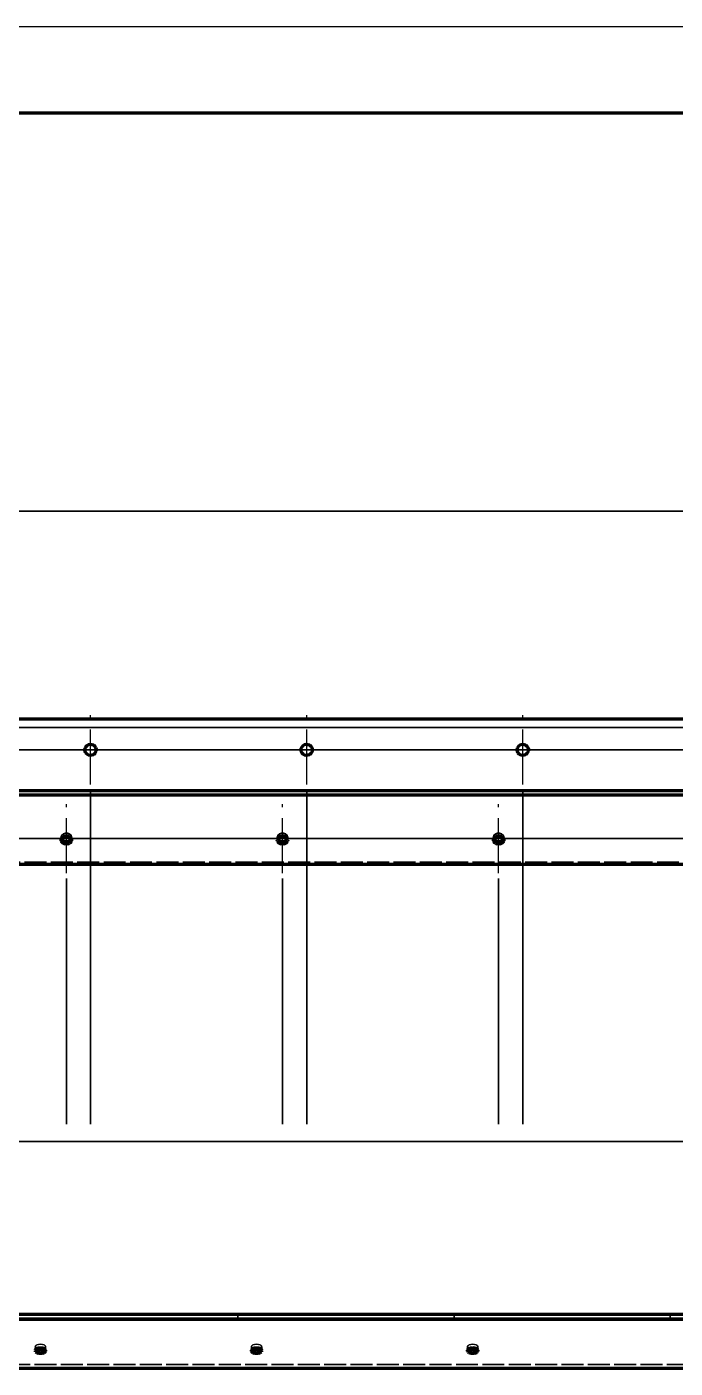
# Model space of a CAD drawing. Header units: millimetres. Extents: x 0 to 420, y 0 to 297.
# Drawn here: x 144 to 181.5, y 219.5 to 297 of the extents above; entities that cross this region are included whole.
import ezdxf

# ---------------------------------------------------------------- set-up
doc = ezdxf.new("R2010")
doc.units = ezdxf.units.MM
doc.linetypes.add('CENTER', pattern=[5.08, 3.175, -0.635, 0.635, -0.635])
doc.linetypes.add('DASHED', pattern=[1.524, 1.27, -0.254])

msp = doc.modelspace()

# ---------------------------------------------------------------- linework, layer by layer
at = {"color": 7, "lineweight": 35}
for p, q in [((65, 269), (351, 269)), ((68.75, 256.5), (366, 256.5)), ((74.975, 255.2), (366, 255.2)), ((87.475, 255.2), (366, 255.2)), ((99.975, 255.2), (366, 255.2)), ((112.475, 255.2), (366, 255.2)), ((124.975, 255.2), (366, 255.2)), ((137.475, 255.2), (366, 255.2)), ((149.975, 255.2), (366, 255.2)), ((162.475, 255.2), (366, 255.2)), ((174.975, 255.2), (366, 255.2)), ((147.65, 252.875), (147.65, 233.563)), ((160.15, 252.875), (160.15, 233.563)), ((172.65, 252.875), (172.65, 233.563)), ((67.75, 252.643), (366, 252.643)), ((73.55, 250.068), (366, 250.068)), ((86.05, 250.068), (366, 250.068)), ((98.55, 250.068), (366, 250.068)), ((111.05, 250.068), (366, 250.068)), ((123.55, 250.068), (366, 250.068)), ((136.05, 250.068), (366, 250.068)), ((148.55, 250.068), (366, 250.068)), ((161.05, 250.068), (366, 250.068)), ((173.55, 250.068), (366, 250.068)), ((146.25, 247.768), (146.25, 233.563)), ((158.75, 247.768), (158.75, 233.563)), ((171.25, 247.768), (171.25, 233.563)), ((83.75, 232.563), (333.75, 232.563))]:
    msp.add_line(p, q, dxfattribs=at)
at = {"color": 1, "lineweight": 70}
for p, q in [((66.25, 257), (350.5, 257)), ((147.325, 255.2), (147.339, 255.296)), ((147.339, 255.104), (147.325, 255.2)), ((147.339, 255.296), (147.381, 255.383)), ((147.381, 255.383), (147.447, 255.454)), ((147.447, 255.454), (147.531, 255.503)), ((147.531, 255.503), (147.626, 255.524)), ((147.626, 255.524), (147.722, 255.517)), ((147.722, 255.517), (147.812, 255.481)), ((147.812, 255.481), (147.888, 255.421)), ((147.888, 255.421), (147.943, 255.341)), ((147.943, 255.341), (147.971, 255.248)), ((147.971, 255.152), (147.943, 255.059)), ((147.971, 255.248), (147.971, 255.152)), ((159.825, 255.2), (159.839, 255.296)), ((159.839, 255.104), (159.825, 255.2)), ((159.839, 255.296), (159.881, 255.383)), ((159.881, 255.383), (159.947, 255.454)), ((159.947, 255.454), (160.031, 255.503)), ((160.031, 255.503), (160.126, 255.524)), ((160.126, 255.524), (160.222, 255.517)), ((160.222, 255.517), (160.313, 255.481)), ((160.313, 255.481), (160.388, 255.421)), ((160.388, 255.421), (160.443, 255.341)), ((160.443, 255.341), (160.471, 255.248)), ((160.471, 255.152), (160.443, 255.059)), ((160.471, 255.248), (160.471, 255.152)), ((172.325, 255.2), (172.339, 255.296)), ((172.339, 255.104), (172.325, 255.2)), ((172.339, 255.296), (172.381, 255.383)), ((172.381, 255.383), (172.447, 255.454)), ((172.447, 255.454), (172.531, 255.503)), ((172.531, 255.503), (172.626, 255.524)), ((172.626, 255.524), (172.722, 255.517)), ((172.722, 255.517), (172.813, 255.481)), ((172.813, 255.481), (172.888, 255.421)), ((172.888, 255.421), (172.943, 255.341)), ((172.943, 255.341), (172.971, 255.248)), ((172.971, 255.152), (172.943, 255.059)), ((172.971, 255.248), (172.971, 255.152)), ((147.381, 255.017), (147.339, 255.104)), ((147.447, 254.946), (147.381, 255.017)), ((147.531, 254.897), (147.447, 254.946)), ((147.626, 254.876), (147.531, 254.897)), ((147.722, 254.883), (147.626, 254.876)), ((147.812, 254.919), (147.722, 254.883)), ((147.888, 254.979), (147.812, 254.919)), ((147.943, 255.059), (147.888, 254.979)), ((159.881, 255.017), (159.839, 255.104)), ((159.947, 254.946), (159.881, 255.017)), ((160.031, 254.897), (159.947, 254.946)), ((160.126, 254.876), (160.031, 254.897)), ((160.222, 254.883), (160.126, 254.876)), ((160.313, 254.919), (160.222, 254.883)), ((160.388, 254.979), (160.313, 254.919)), ((160.443, 255.059), (160.388, 254.979)), ((172.381, 255.017), (172.339, 255.104)), ((172.447, 254.946), (172.381, 255.017)), ((172.531, 254.897), (172.447, 254.946)), ((172.626, 254.876), (172.531, 254.897)), ((172.722, 254.883), (172.626, 254.876)), ((172.813, 254.919), (172.722, 254.883)), ((172.888, 254.979), (172.813, 254.919)), ((172.943, 255.059), (172.888, 254.979)), ((65.75, 252.858), (345.25, 252.858)), ((345.25, 252.571), (65.75, 252.571)), ((145.95, 249.997), (145.956, 250.045)), ((145.956, 249.949), (145.95, 249.997)), ((145.956, 250.045), (145.973, 250.091)), ((145.973, 249.903), (145.956, 249.949)), ((145.963, 250.068), (146.005, 249.998)), ((145.973, 250.091), (146.001, 250.133)), ((146.001, 249.86), (145.973, 249.903)), ((146.001, 250.133), (146.038, 250.171)), ((146.038, 249.823), (146.001, 249.86)), ((146.005, 249.998), (146.071, 249.943)), ((146.038, 250.171), (146.083, 250.201)), ((146.083, 249.792), (146.038, 249.823)), ((146.071, 249.943), (146.156, 249.907)), ((146.083, 250.201), (146.135, 250.224)), ((146.135, 249.77), (146.083, 249.792)), ((146.135, 250.224), (146.191, 250.238)), ((146.191, 249.756), (146.135, 249.77)), ((146.156, 249.907), (146.25, 249.894)), ((146.191, 250.238), (146.25, 250.243)), ((146.25, 249.751), (146.191, 249.756)), ((146.25, 250.243), (146.309, 250.238)), ((146.25, 249.894), (146.344, 249.907)), ((146.309, 249.756), (146.25, 249.751)), ((146.309, 250.238), (146.365, 250.224)), ((146.365, 249.77), (146.309, 249.756)), ((146.344, 249.907), (146.429, 249.943)), ((146.365, 250.224), (146.417, 250.201)), ((146.417, 249.792), (146.365, 249.77)), ((146.417, 250.201), (146.462, 250.171)), ((146.462, 249.823), (146.417, 249.792)), ((146.429, 249.943), (146.495, 249.998)), ((146.462, 250.171), (146.499, 250.133)), ((146.499, 249.86), (146.462, 249.823)), ((146.495, 249.998), (146.537, 250.068)), ((146.499, 250.133), (146.527, 250.091)), ((146.527, 249.903), (146.499, 249.86)), ((146.527, 250.091), (146.544, 250.045)), ((146.544, 249.949), (146.527, 249.903)), ((146.544, 250.045), (146.55, 249.997)), ((146.55, 249.997), (146.544, 249.949)), ((158.45, 249.997), (158.456, 250.045)), ((158.456, 249.949), (158.45, 249.997)), ((158.456, 250.045), (158.473, 250.091)), ((158.473, 249.903), (158.456, 249.949)), ((158.463, 250.068), (158.505, 249.998)), ((158.473, 250.091), (158.501, 250.133)), ((158.501, 249.86), (158.473, 249.903)), ((158.501, 250.133), (158.538, 250.171)), ((158.538, 249.823), (158.501, 249.86)), ((158.505, 249.998), (158.571, 249.943)), ((158.538, 250.171), (158.583, 250.201)), ((158.583, 249.792), (158.538, 249.823)), ((158.571, 249.943), (158.656, 249.907)), ((158.583, 250.201), (158.635, 250.224)), ((158.635, 249.77), (158.583, 249.792)), ((158.635, 250.224), (158.691, 250.238)), ((158.691, 249.756), (158.635, 249.77)), ((158.656, 249.907), (158.75, 249.894)), ((158.691, 250.238), (158.75, 250.243)), ((158.75, 249.751), (158.691, 249.756)), ((158.75, 250.243), (158.809, 250.238)), ((158.75, 249.894), (158.844, 249.907)), ((158.809, 249.756), (158.75, 249.751)), ((158.809, 250.238), (158.865, 250.224)), ((158.865, 249.77), (158.809, 249.756)), ((158.844, 249.907), (158.929, 249.943)), ((158.865, 250.224), (158.917, 250.201)), ((158.917, 249.792), (158.865, 249.77)), ((158.917, 250.201), (158.962, 250.171)), ((158.962, 249.823), (158.917, 249.792)), ((158.929, 249.943), (158.995, 249.998)), ((158.962, 250.171), (158.999, 250.133)), ((158.999, 249.86), (158.962, 249.823)), ((158.995, 249.998), (159.037, 250.068)), ((158.999, 250.133), (159.027, 250.091)), ((159.027, 249.903), (158.999, 249.86)), ((159.027, 250.091), (159.044, 250.045)), ((159.044, 249.949), (159.027, 249.903)), ((159.044, 250.045), (159.05, 249.997)), ((159.05, 249.997), (159.044, 249.949)), ((170.95, 249.997), (170.956, 250.045)), ((170.956, 249.949), (170.95, 249.997)), ((170.956, 250.045), (170.973, 250.091)), ((170.973, 249.903), (170.956, 249.949)), ((170.963, 250.068), (171.005, 249.998)), ((170.973, 250.091), (171.001, 250.133)), ((171.001, 249.86), (170.973, 249.903)), ((171.001, 250.133), (171.038, 250.171)), ((171.038, 249.823), (171.001, 249.86)), ((171.005, 249.998), (171.071, 249.943)), ((171.038, 250.171), (171.083, 250.201)), ((171.083, 249.792), (171.038, 249.823)), ((171.071, 249.943), (171.156, 249.907)), ((171.083, 250.201), (171.135, 250.224)), ((171.135, 249.77), (171.083, 249.792)), ((171.135, 250.224), (171.191, 250.238)), ((171.191, 249.756), (171.135, 249.77)), ((171.156, 249.907), (171.25, 249.894)), ((171.191, 250.238), (171.25, 250.243)), ((171.25, 249.751), (171.191, 249.756)), ((171.25, 250.243), (171.309, 250.238)), ((171.25, 249.894), (171.344, 249.907)), ((171.309, 249.756), (171.25, 249.751)), ((171.309, 250.238), (171.365, 250.224)), ((171.365, 249.77), (171.309, 249.756)), ((171.344, 249.907), (171.429, 249.943)), ((171.365, 250.224), (171.417, 250.201)), ((171.417, 249.792), (171.365, 249.77)), ((171.417, 250.201), (171.462, 250.171)), ((171.462, 249.823), (171.417, 249.792)), ((171.429, 249.943), (171.495, 249.998)), ((171.462, 250.171), (171.499, 250.133)), ((171.499, 249.86), (171.462, 249.823)), ((171.495, 249.998), (171.537, 250.068)), ((171.499, 250.133), (171.527, 250.091)), ((171.527, 249.903), (171.499, 249.86)), ((171.527, 250.091), (171.544, 250.045)), ((171.544, 249.949), (171.527, 249.903)), ((171.544, 250.045), (171.55, 249.997)), ((171.55, 249.997), (171.544, 249.949)), ((344.75, 248.563), (65.5, 248.563)), ((349.75, 222.563), (65.5, 222.563)), ((65.5, 222.313), (349.75, 222.313)), ((350.25, 222.268), (70.75, 222.268)), ((144.45, 220.466), (144.456, 220.499)), ((144.456, 220.432), (144.45, 220.466)), ((144.456, 220.499), (144.473, 220.532)), ((144.473, 220.4), (144.456, 220.432)), ((144.473, 220.532), (144.501, 220.561)), ((144.501, 220.37), (144.473, 220.4)), ((144.501, 220.561), (144.538, 220.587)), ((144.538, 220.344), (144.501, 220.37)), ((144.509, 220.568), (144.557, 220.539)), ((144.538, 220.587), (144.635, 220.625)), ((144.635, 220.307), (144.538, 220.344)), ((144.557, 220.539), (144.615, 220.517)), ((144.615, 220.517), (144.681, 220.503)), ((144.635, 220.625), (144.75, 220.638)), ((144.75, 220.294), (144.635, 220.307)), ((144.681, 220.503), (144.75, 220.498)), ((144.75, 220.638), (144.865, 220.625)), ((144.75, 220.498), (144.819, 220.503)), ((144.865, 220.307), (144.75, 220.294)), ((144.819, 220.503), (144.885, 220.517)), ((144.865, 220.625), (144.962, 220.587)), ((144.962, 220.344), (144.865, 220.307)), ((144.885, 220.517), (144.943, 220.539)), ((144.943, 220.539), (144.991, 220.568)), ((144.962, 220.587), (144.999, 220.561)), ((144.999, 220.37), (144.962, 220.344)), ((144.999, 220.561), (145.027, 220.532)), ((145.027, 220.4), (144.999, 220.37)), ((145.027, 220.532), (145.044, 220.499)), ((145.044, 220.432), (145.027, 220.4)), ((145.044, 220.499), (145.05, 220.466)), ((145.05, 220.466), (145.044, 220.432)), ((156.95, 220.466), (156.956, 220.499)), ((156.956, 220.432), (156.95, 220.466)), ((156.956, 220.499), (156.973, 220.532)), ((156.973, 220.4), (156.956, 220.432)), ((156.973, 220.532), (157.001, 220.561)), ((157.001, 220.37), (156.973, 220.4)), ((157.001, 220.561), (157.038, 220.587)), ((157.038, 220.344), (157.001, 220.37)), ((157.009, 220.568), (157.057, 220.539)), ((157.038, 220.587), (157.135, 220.625)), ((157.135, 220.307), (157.038, 220.344)), ((157.057, 220.539), (157.115, 220.517)), ((157.115, 220.517), (157.181, 220.503)), ((157.135, 220.625), (157.25, 220.638)), ((157.25, 220.294), (157.135, 220.307)), ((157.181, 220.503), (157.25, 220.498)), ((157.25, 220.638), (157.365, 220.625)), ((157.25, 220.498), (157.319, 220.503)), ((157.365, 220.307), (157.25, 220.294)), ((157.319, 220.503), (157.385, 220.517)), ((157.365, 220.625), (157.462, 220.587)), ((157.462, 220.344), (157.365, 220.307)), ((157.385, 220.517), (157.443, 220.539)), ((157.443, 220.539), (157.491, 220.568)), ((157.462, 220.587), (157.499, 220.561)), ((157.499, 220.37), (157.462, 220.344)), ((157.499, 220.561), (157.527, 220.532)), ((157.527, 220.4), (157.499, 220.37)), ((157.527, 220.532), (157.544, 220.499)), ((157.544, 220.432), (157.527, 220.4)), ((157.544, 220.499), (157.55, 220.466)), ((157.55, 220.466), (157.544, 220.432)), ((169.45, 220.466), (169.456, 220.499)), ((169.456, 220.432), (169.45, 220.466)), ((169.456, 220.499), (169.473, 220.532)), ((169.473, 220.4), (169.456, 220.432)), ((169.473, 220.532), (169.501, 220.561)), ((169.501, 220.37), (169.473, 220.4)), ((169.501, 220.561), (169.538, 220.587)), ((169.538, 220.344), (169.501, 220.37)), ((169.509, 220.568), (169.557, 220.539)), ((169.538, 220.587), (169.635, 220.625)), ((169.635, 220.307), (169.538, 220.344)), ((169.557, 220.539), (169.615, 220.517)), ((169.615, 220.517), (169.681, 220.503)), ((169.635, 220.625), (169.75, 220.638)), ((169.75, 220.294), (169.635, 220.307)), ((169.681, 220.503), (169.75, 220.498)), ((169.75, 220.638), (169.865, 220.625)), ((169.75, 220.498), (169.819, 220.503)), ((169.865, 220.307), (169.75, 220.294)), ((169.819, 220.503), (169.885, 220.517)), ((169.865, 220.625), (169.962, 220.587)), ((169.962, 220.344), (169.865, 220.307)), ((169.885, 220.517), (169.943, 220.539)), ((169.943, 220.539), (169.991, 220.568)), ((169.962, 220.587), (169.999, 220.561)), ((169.999, 220.37), (169.962, 220.344)), ((169.999, 220.561), (170.027, 220.532)), ((170.027, 220.4), (169.999, 220.37)), ((170.027, 220.532), (170.044, 220.499)), ((170.044, 220.432), (170.027, 220.4)), ((170.044, 220.499), (170.05, 220.466)), ((170.05, 220.466), (170.044, 220.432)), ((71.25, 219.462), (350.5, 219.462))]:
    msp.add_line(p, q, dxfattribs=at)
at = {"color": 5, "linetype": 'DASHED', "lineweight": 35}
for p, q in [((350.5, 257), (66.25, 257)), ((147.339, 255.296), (147.325, 255.2)), ((147.325, 255.2), (147.339, 255.104)), ((147.381, 255.383), (147.339, 255.296)), ((147.447, 255.454), (147.381, 255.383)), ((147.531, 255.503), (147.447, 255.454)), ((147.626, 255.524), (147.531, 255.503)), ((147.722, 255.517), (147.626, 255.524)), ((147.812, 255.481), (147.722, 255.517)), ((147.888, 255.421), (147.812, 255.481)), ((147.943, 255.341), (147.888, 255.421)), ((147.971, 255.248), (147.943, 255.341)), ((147.943, 255.059), (147.971, 255.152)), ((147.971, 255.152), (147.971, 255.248)), ((159.839, 255.296), (159.825, 255.2)), ((159.825, 255.2), (159.839, 255.104)), ((159.881, 255.383), (159.839, 255.296)), ((159.947, 255.454), (159.881, 255.383)), ((160.031, 255.503), (159.947, 255.454)), ((160.126, 255.524), (160.031, 255.503)), ((160.222, 255.517), (160.126, 255.524)), ((160.313, 255.481), (160.222, 255.517)), ((160.388, 255.421), (160.313, 255.481)), ((160.443, 255.341), (160.388, 255.421)), ((160.471, 255.248), (160.443, 255.341)), ((160.443, 255.059), (160.471, 255.152)), ((160.471, 255.152), (160.471, 255.248)), ((172.339, 255.296), (172.325, 255.2)), ((172.325, 255.2), (172.339, 255.104)), ((172.381, 255.383), (172.339, 255.296)), ((172.447, 255.454), (172.381, 255.383)), ((172.531, 255.503), (172.447, 255.454)), ((172.626, 255.524), (172.531, 255.503)), ((172.722, 255.517), (172.626, 255.524)), ((172.813, 255.481), (172.722, 255.517)), ((172.888, 255.421), (172.813, 255.481)), ((172.943, 255.341), (172.888, 255.421)), ((172.971, 255.248), (172.943, 255.341)), ((172.943, 255.059), (172.971, 255.152)), ((172.971, 255.152), (172.971, 255.248)), ((147.339, 255.104), (147.381, 255.017)), ((147.381, 255.017), (147.447, 254.946)), ((147.447, 254.946), (147.531, 254.897)), ((147.531, 254.897), (147.626, 254.876)), ((147.626, 254.876), (147.722, 254.883)), ((147.722, 254.883), (147.812, 254.919)), ((147.812, 254.919), (147.888, 254.979)), ((147.888, 254.979), (147.943, 255.059)), ((159.839, 255.104), (159.881, 255.017)), ((159.881, 255.017), (159.947, 254.946)), ((159.947, 254.946), (160.031, 254.897)), ((160.031, 254.897), (160.126, 254.876)), ((160.126, 254.876), (160.222, 254.883)), ((160.222, 254.883), (160.313, 254.919)), ((160.313, 254.919), (160.388, 254.979)), ((160.388, 254.979), (160.443, 255.059)), ((172.339, 255.104), (172.381, 255.017)), ((172.381, 255.017), (172.447, 254.946)), ((172.447, 254.946), (172.531, 254.897)), ((172.531, 254.897), (172.626, 254.876)), ((172.626, 254.876), (172.722, 254.883)), ((172.722, 254.883), (172.813, 254.919)), ((172.813, 254.919), (172.888, 254.979)), ((172.888, 254.979), (172.943, 255.059)), ((145.956, 250.188), (145.95, 250.14)), ((145.95, 249.997), (145.95, 250.14)), ((145.95, 250.14), (145.963, 250.068)), ((145.973, 250.234), (145.956, 250.188)), ((146.001, 250.277), (145.973, 250.234)), ((146.038, 250.314), (146.001, 250.277)), ((146.083, 250.345), (146.038, 250.314)), ((146.135, 250.367), (146.083, 250.345)), ((146.191, 250.381), (146.135, 250.367)), ((146.25, 250.386), (146.191, 250.381)), ((146.309, 250.381), (146.25, 250.386)), ((146.365, 250.367), (146.309, 250.381)), ((146.417, 250.345), (146.365, 250.367)), ((146.462, 250.314), (146.417, 250.345)), ((146.499, 250.277), (146.462, 250.314)), ((146.527, 250.234), (146.499, 250.277)), ((146.544, 250.188), (146.527, 250.234)), ((146.537, 250.068), (146.55, 250.14)), ((146.55, 250.14), (146.544, 250.188)), ((158.456, 250.188), (158.45, 250.14)), ((158.45, 249.997), (158.45, 250.14)), ((158.45, 250.14), (158.463, 250.068)), ((158.473, 250.234), (158.456, 250.188)), ((158.501, 250.277), (158.473, 250.234)), ((158.538, 250.314), (158.501, 250.277)), ((158.583, 250.345), (158.538, 250.314)), ((158.635, 250.367), (158.583, 250.345)), ((158.691, 250.381), (158.635, 250.367)), ((158.75, 250.386), (158.691, 250.381)), ((158.809, 250.381), (158.75, 250.386)), ((158.865, 250.367), (158.809, 250.381)), ((158.917, 250.345), (158.865, 250.367)), ((158.962, 250.314), (158.917, 250.345)), ((158.999, 250.277), (158.962, 250.314)), ((159.027, 250.234), (158.999, 250.277)), ((159.044, 250.188), (159.027, 250.234)), ((159.037, 250.068), (159.05, 250.14)), ((159.05, 250.14), (159.044, 250.188)), ((170.956, 250.188), (170.95, 250.14)), ((170.95, 249.997), (170.95, 250.14)), ((170.95, 250.14), (170.963, 250.068)), ((170.973, 250.234), (170.956, 250.188)), ((171.001, 250.277), (170.973, 250.234)), ((171.038, 250.314), (171.001, 250.277)), ((171.083, 250.345), (171.038, 250.314)), ((171.135, 250.367), (171.083, 250.345)), ((171.191, 250.381), (171.135, 250.367)), ((171.25, 250.386), (171.191, 250.381)), ((171.309, 250.381), (171.25, 250.386)), ((171.365, 250.367), (171.309, 250.381)), ((171.417, 250.345), (171.365, 250.367)), ((171.462, 250.314), (171.417, 250.345)), ((171.499, 250.277), (171.462, 250.314)), ((171.527, 250.234), (171.499, 250.277)), ((171.544, 250.188), (171.527, 250.234)), ((171.537, 250.068), (171.55, 250.14)), ((171.55, 250.14), (171.544, 250.188)), ((344.75, 248.707), (65.5, 248.707)), ((350.25, 222.563), (70.75, 222.563)), ((155.533, 222.563), (155.525, 222.563)), ((155.525, 222.563), (155.533, 222.563)), ((155.557, 222.563), (155.533, 222.563)), ((155.533, 222.563), (155.557, 222.563)), ((155.596, 222.563), (155.557, 222.563)), ((155.557, 222.563), (155.596, 222.563)), ((155.647, 222.563), (155.596, 222.563)), ((155.596, 222.563), (155.647, 222.563)), ((155.709, 222.563), (155.647, 222.563)), ((155.647, 222.563), (155.709, 222.563)), ((155.778, 222.563), (155.709, 222.563)), ((155.709, 222.563), (155.778, 222.563)), ((155.85, 222.563), (155.778, 222.563)), ((155.778, 222.563), (155.85, 222.563)), ((155.922, 222.563), (155.85, 222.563)), ((155.85, 222.563), (155.922, 222.563)), ((155.991, 222.563), (155.922, 222.563)), ((155.922, 222.563), (155.991, 222.563)), ((156.053, 222.563), (155.991, 222.563)), ((155.991, 222.563), (156.053, 222.563)), ((156.104, 222.563), (156.053, 222.563)), ((156.053, 222.563), (156.104, 222.563)), ((156.143, 222.563), (156.104, 222.563)), ((156.104, 222.563), (156.143, 222.563)), ((156.167, 222.563), (156.143, 222.563)), ((156.143, 222.563), (156.167, 222.563)), ((156.175, 222.563), (156.167, 222.563)), ((156.167, 222.563), (156.175, 222.563)), ((156.175, 222.563), (156.175, 222.313)), ((168.033, 222.563), (168.025, 222.563)), ((168.025, 222.563), (168.033, 222.563)), ((168.057, 222.563), (168.033, 222.563)), ((168.033, 222.563), (168.057, 222.563)), ((168.096, 222.563), (168.057, 222.563)), ((168.057, 222.563), (168.096, 222.563)), ((168.147, 222.563), (168.096, 222.563)), ((168.096, 222.563), (168.147, 222.563)), ((168.209, 222.563), (168.147, 222.563)), ((168.147, 222.563), (168.209, 222.563)), ((168.278, 222.563), (168.209, 222.563)), ((168.209, 222.563), (168.278, 222.563)), ((168.35, 222.563), (168.278, 222.563)), ((168.278, 222.563), (168.35, 222.563)), ((168.422, 222.563), (168.35, 222.563)), ((168.35, 222.563), (168.422, 222.563)), ((168.491, 222.563), (168.422, 222.563)), ((168.422, 222.563), (168.491, 222.563)), ((168.553, 222.563), (168.491, 222.563)), ((168.491, 222.563), (168.553, 222.563)), ((168.604, 222.563), (168.553, 222.563)), ((168.553, 222.563), (168.604, 222.563)), ((168.643, 222.563), (168.604, 222.563)), ((168.604, 222.563), (168.643, 222.563)), ((168.667, 222.563), (168.643, 222.563)), ((168.643, 222.563), (168.667, 222.563)), ((168.675, 222.563), (168.667, 222.563)), ((168.667, 222.563), (168.675, 222.563)), ((168.675, 222.563), (168.675, 222.313)), ((180.533, 222.563), (180.525, 222.563)), ((180.525, 222.563), (180.533, 222.563)), ((180.557, 222.563), (180.533, 222.563)), ((180.533, 222.563), (180.557, 222.563)), ((180.596, 222.563), (180.557, 222.563)), ((180.557, 222.563), (180.596, 222.563)), ((180.647, 222.563), (180.596, 222.563)), ((180.596, 222.563), (180.647, 222.563)), ((180.709, 222.563), (180.647, 222.563)), ((180.647, 222.563), (180.709, 222.563)), ((180.778, 222.563), (180.709, 222.563)), ((180.709, 222.563), (180.778, 222.563)), ((180.85, 222.563), (180.778, 222.563)), ((180.778, 222.563), (180.85, 222.563)), ((180.922, 222.563), (180.85, 222.563)), ((180.85, 222.563), (180.922, 222.563)), ((180.991, 222.563), (180.922, 222.563)), ((180.922, 222.563), (180.991, 222.563)), ((181.053, 222.563), (180.991, 222.563)), ((180.991, 222.563), (181.053, 222.563)), ((181.104, 222.563), (181.053, 222.563)), ((181.053, 222.563), (181.104, 222.563)), ((181.143, 222.563), (181.104, 222.563)), ((181.104, 222.563), (181.143, 222.563)), ((181.167, 222.563), (181.143, 222.563)), ((181.143, 222.563), (181.167, 222.563)), ((181.175, 222.563), (181.167, 222.563)), ((181.167, 222.563), (181.175, 222.563)), ((181.175, 222.563), (181.175, 222.313)), ((70.75, 222.313), (350.25, 222.313)), ((155.533, 222.313), (155.525, 222.313)), ((155.525, 222.313), (155.533, 222.313)), ((155.557, 222.313), (155.533, 222.313)), ((155.533, 222.313), (155.557, 222.313)), ((155.596, 222.313), (155.557, 222.313)), ((155.557, 222.313), (155.596, 222.313)), ((155.647, 222.313), (155.596, 222.313)), ((155.596, 222.313), (155.647, 222.313)), ((155.709, 222.313), (155.647, 222.313)), ((155.647, 222.313), (155.709, 222.313)), ((155.778, 222.313), (155.709, 222.313)), ((155.709, 222.313), (155.778, 222.313)), ((155.85, 222.313), (155.778, 222.313)), ((155.778, 222.313), (155.85, 222.313)), ((155.922, 222.313), (155.85, 222.313)), ((155.85, 222.313), (155.922, 222.313)), ((155.991, 222.313), (155.922, 222.313)), ((155.922, 222.313), (155.991, 222.313)), ((156.053, 222.313), (155.991, 222.313)), ((155.991, 222.313), (156.053, 222.313)), ((156.104, 222.313), (156.053, 222.313)), ((156.053, 222.313), (156.104, 222.313)), ((156.143, 222.313), (156.104, 222.313)), ((156.104, 222.313), (156.143, 222.313)), ((156.167, 222.313), (156.143, 222.313)), ((156.143, 222.313), (156.167, 222.313)), ((156.175, 222.313), (156.167, 222.313)), ((156.167, 222.313), (156.175, 222.313)), ((168.033, 222.313), (168.025, 222.313)), ((168.025, 222.313), (168.033, 222.313)), ((168.057, 222.313), (168.033, 222.313)), ((168.033, 222.313), (168.057, 222.313)), ((168.096, 222.313), (168.057, 222.313)), ((168.057, 222.313), (168.096, 222.313)), ((168.147, 222.313), (168.096, 222.313)), ((168.096, 222.313), (168.147, 222.313)), ((168.209, 222.313), (168.147, 222.313)), ((168.147, 222.313), (168.209, 222.313)), ((168.278, 222.313), (168.209, 222.313)), ((168.209, 222.313), (168.278, 222.313)), ((168.35, 222.313), (168.278, 222.313)), ((168.278, 222.313), (168.35, 222.313)), ((168.422, 222.313), (168.35, 222.313)), ((168.35, 222.313), (168.422, 222.313)), ((168.491, 222.313), (168.422, 222.313)), ((168.422, 222.313), (168.491, 222.313)), ((168.553, 222.313), (168.491, 222.313)), ((168.491, 222.313), (168.553, 222.313)), ((168.604, 222.313), (168.553, 222.313)), ((168.553, 222.313), (168.604, 222.313)), ((168.643, 222.313), (168.604, 222.313)), ((168.604, 222.313), (168.643, 222.313)), ((168.667, 222.313), (168.643, 222.313)), ((168.643, 222.313), (168.667, 222.313)), ((168.675, 222.313), (168.667, 222.313)), ((168.667, 222.313), (168.675, 222.313)), ((180.533, 222.313), (180.525, 222.313)), ((180.525, 222.313), (180.533, 222.313)), ((180.557, 222.313), (180.533, 222.313)), ((180.533, 222.313), (180.557, 222.313)), ((180.596, 222.313), (180.557, 222.313)), ((180.557, 222.313), (180.596, 222.313)), ((180.647, 222.313), (180.596, 222.313)), ((180.596, 222.313), (180.647, 222.313)), ((180.709, 222.313), (180.647, 222.313)), ((180.647, 222.313), (180.709, 222.313)), ((180.778, 222.313), (180.709, 222.313)), ((180.709, 222.313), (180.778, 222.313)), ((180.85, 222.313), (180.778, 222.313)), ((180.778, 222.313), (180.85, 222.313)), ((180.922, 222.313), (180.85, 222.313)), ((180.85, 222.313), (180.922, 222.313)), ((180.991, 222.313), (180.922, 222.313)), ((180.922, 222.313), (180.991, 222.313)), ((181.053, 222.313), (180.991, 222.313)), ((180.991, 222.313), (181.053, 222.313)), ((181.104, 222.313), (181.053, 222.313)), ((181.053, 222.313), (181.104, 222.313)), ((181.143, 222.313), (181.104, 222.313)), ((181.104, 222.313), (181.143, 222.313)), ((181.167, 222.313), (181.143, 222.313)), ((181.143, 222.313), (181.167, 222.313)), ((181.175, 222.313), (181.167, 222.313)), ((181.167, 222.313), (181.175, 222.313)), ((144.456, 220.704), (144.45, 220.67)), ((144.45, 220.67), (144.465, 220.617)), ((144.473, 220.736), (144.456, 220.704)), ((144.465, 220.617), (144.509, 220.568)), ((144.501, 220.766), (144.473, 220.736)), ((144.538, 220.792), (144.501, 220.766)), ((144.635, 220.829), (144.538, 220.792)), ((144.75, 220.843), (144.635, 220.829)), ((144.865, 220.829), (144.75, 220.843)), ((144.962, 220.792), (144.865, 220.829)), ((144.999, 220.766), (144.962, 220.792)), ((144.991, 220.568), (145.035, 220.617)), ((145.027, 220.736), (144.999, 220.766)), ((145.044, 220.704), (145.027, 220.736)), ((145.035, 220.617), (145.05, 220.67)), ((145.05, 220.67), (145.044, 220.704)), ((145.05, 220.67), (145.05, 220.466)), ((156.956, 220.704), (156.95, 220.67)), ((156.95, 220.67), (156.965, 220.617)), ((156.973, 220.736), (156.956, 220.704)), ((156.965, 220.617), (157.009, 220.568)), ((157.001, 220.766), (156.973, 220.736)), ((157.038, 220.792), (157.001, 220.766)), ((157.135, 220.829), (157.038, 220.792)), ((157.25, 220.843), (157.135, 220.829)), ((157.365, 220.829), (157.25, 220.843)), ((157.462, 220.792), (157.365, 220.829)), ((157.499, 220.766), (157.462, 220.792)), ((157.491, 220.568), (157.535, 220.617)), ((157.527, 220.736), (157.499, 220.766)), ((157.544, 220.704), (157.527, 220.736)), ((157.535, 220.617), (157.55, 220.67)), ((157.55, 220.67), (157.544, 220.704)), ((157.55, 220.67), (157.55, 220.466)), ((169.456, 220.704), (169.45, 220.67)), ((169.45, 220.67), (169.465, 220.617)), ((169.473, 220.736), (169.456, 220.704)), ((169.465, 220.617), (169.509, 220.568)), ((169.501, 220.766), (169.473, 220.736)), ((169.538, 220.792), (169.501, 220.766)), ((169.635, 220.829), (169.538, 220.792)), ((169.75, 220.843), (169.635, 220.829)), ((169.865, 220.829), (169.75, 220.843)), ((169.962, 220.792), (169.865, 220.829)), ((169.999, 220.766), (169.962, 220.792)), ((169.991, 220.568), (170.035, 220.617)), ((170.027, 220.736), (169.999, 220.766)), ((170.044, 220.704), (170.027, 220.736)), ((170.035, 220.617), (170.05, 220.67)), ((170.05, 220.67), (170.044, 220.704)), ((170.05, 220.67), (170.05, 220.466)), ((71.25, 219.667), (350.5, 219.667))]:
    msp.add_line(p, q, dxfattribs=at)
at = {"color": 4, "linetype": 'CENTER', "lineweight": 25}
for p, q in [((147.65, 253.2), (147.65, 257.2)), ((160.15, 253.2), (160.15, 257.2)), ((172.65, 253.2), (172.65, 257.2)), ((145.65, 255.2), (149.65, 255.2)), ((158.15, 255.2), (162.15, 255.2)), ((170.65, 255.2), (174.65, 255.2)), ((146.25, 248.068), (146.25, 252.068)), ((158.75, 248.068), (158.75, 252.068)), ((171.25, 248.068), (171.25, 252.068)), ((144.25, 250.068), (148.25, 250.068)), ((156.75, 250.068), (160.75, 250.068)), ((169.25, 250.068), (173.25, 250.068))]:
    msp.add_line(p, q, dxfattribs=at)
at = {"color": 7, "lineweight": 25}
msp.add_lwpolyline([(0, 0), (420, 0), (420, 297), (0, 297)], close=True, dxfattribs=at)
at = {"color": 7, "lineweight": 70}
msp.add_lwpolyline([(20, 5), (415, 5), (415, 292), (20, 292)], close=True, dxfattribs=at)

doc.saveas('drawing.dxf')
